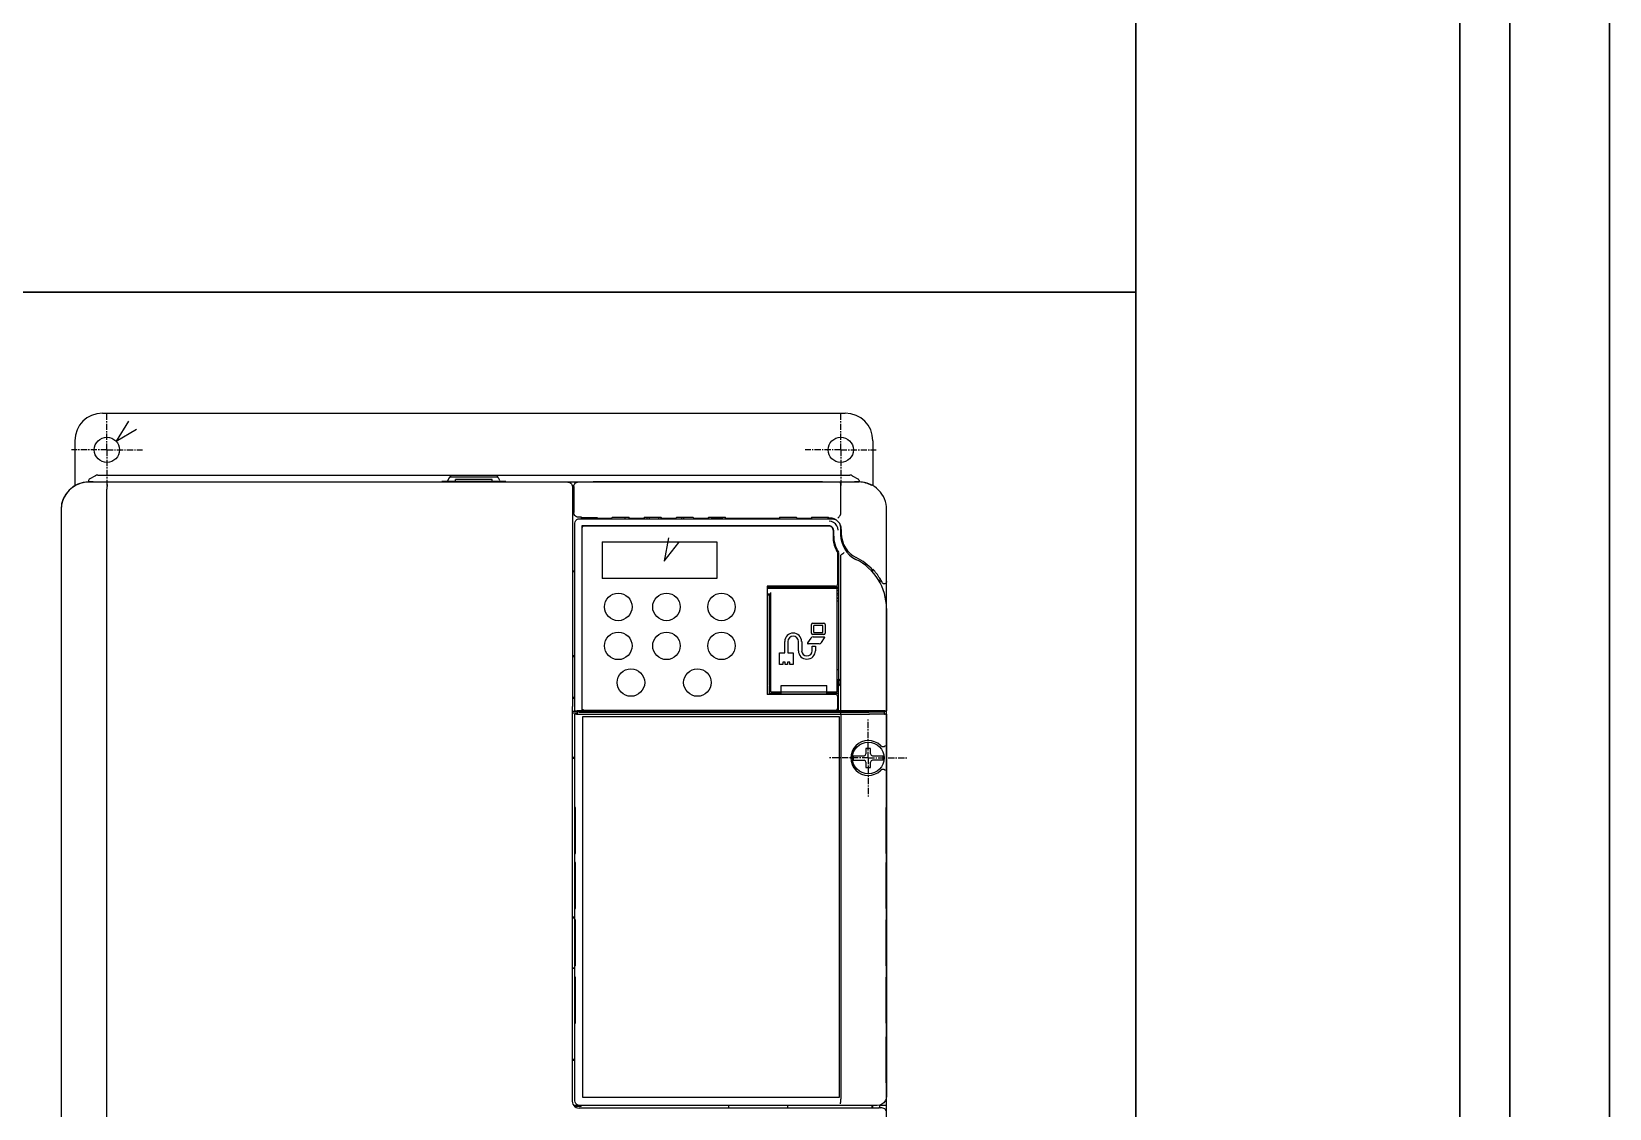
# Model space of a CAD drawing. Header units: inches. Extents: x 187 to 137830, y 99 to 66837.
# Drawn here: x 3082.1 to 3398.7, y 27261.2 to 27477.2 of the extents above; entities that cross this region are included whole.
import ezdxf

# ---------------------------------------------------------------- set-up
doc = ezdxf.new("R2010")
doc.units = ezdxf.units.IN
doc.header["$MEASUREMENT"] = 0
doc.linetypes.add('CENTER', pattern=[2, 1.25, -0.25, 0.25, -0.25])
doc.layers.add('ALL_NOTE', color=7, linetype='Continuous')
doc.layers.add('DEFAULT_1', color=7, linetype='CENTER')
doc.layers.add('NETCHINH', color=7, linetype='Continuous', lineweight=30)

msp = doc.modelspace()

# ---------------------------------------------------------------- linework, layer by layer
at = {"color": 7, "linetype": 'Continuous'}
for p, q in [((3096.34, 27400.65), (3245.38, 27400.65)), ((3090.82, 27395.13), (3090.82, 27386.09)), ((3250.9, 27395.13), (3250.9, 27386.09)), ((3093.58, 27387.15), (3093.58, 27386.85)), ((3094.5, 27386.89), (3093.58, 27386.89)), ((3093.58, 27386.85), (3248.14, 27386.85)), ((3189.72, 27386.83), (3093.6, 27386.83)), ((3094.96, 27388.11), (3093.72, 27387.39)), ((3094.5, 27386.89), (3094.5, 27386.85)), ((3095.42, 27388.23), (3166.53, 27388.23)), ((3164.42, 27386.92), (3164.42, 27386.85)), ((3167.16, 27386.92), (3164.42, 27386.92)), ((3165.64, 27387.15), (3166, 27387.77)), ((3166.27, 27388.11), (3166.28, 27388.12)), ((3175.43, 27387.8), (3166.29, 27387.8)), ((3166.53, 27388.23), (3175.2, 27388.23)), ((3166.53, 27386.88), (3166.79, 27386.85)), ((3166.53, 27386.88), (3169.24, 27386.88)), ((3167.16, 27386.92), (3167.16, 27387.34)), ((3167.16, 27387.34), (3167.18, 27387.31)), ((3174.57, 27387.34), (3167.16, 27387.34)), ((3167.16, 27386.92), (3167.18, 27386.91)), ((3167.18, 27386.91), (3167.18, 27387.31)), ((3167.18, 27387.31), (3174.54, 27387.31)), ((3167.18, 27386.91), (3174.54, 27386.91)), ((3169.24, 27386.85), (3169.24, 27386.88)), ((3169.3, 27386.85), (3169.24, 27386.88)), ((3172.43, 27386.85), (3172.48, 27386.88)), ((3172.48, 27386.85), (3172.48, 27386.88)), ((3172.48, 27386.88), (3175.2, 27386.88)), ((3174.54, 27387.31), (3174.57, 27387.34)), ((3174.54, 27386.91), (3174.54, 27387.31)), ((3174.57, 27386.92), (3174.54, 27386.91)), ((3174.57, 27386.92), (3174.57, 27387.34)), ((3177.3, 27386.92), (3174.57, 27386.92)), ((3174.94, 27386.85), (3175.2, 27386.88)), ((3175.2, 27388.23), (3246.3, 27388.23)), ((3175.44, 27388.12), (3175.46, 27388.11)), ((3176.09, 27387.15), (3175.85, 27387.56)), ((3177.3, 27386.92), (3177.3, 27386.85)), ((3194.78, 27386.94), (3194.78, 27386.85)), ((3194.78, 27386.94), (3240.78, 27386.94)), ((3240.78, 27386.94), (3240.78, 27386.85)), ((3246.76, 27388.11), (3248, 27387.39)), ((3247.22, 27386.89), (3247.22, 27386.85)), ((3248.14, 27386.89), (3247.22, 27386.89)), ((3248.14, 27387.15), (3248.14, 27386.85)), ((3097.26, 27175.25), (3097.26, 27385.42)), ((3190.63, 27385.91), (3190.63, 27382.25)), ((3190.92, 27385.93), (3190.92, 27380.7)), ((3244.46, 27380.38), (3244.46, 27385.93)), ((3088.06, 27381.33), (3088.06, 27143.97)), ((3088.09, 27381.31), (3088.09, 27143.99)), ((3190.63, 27382.25), (3190.64, 27382.25)), ((3190.64, 27382.25), (3190.64, 27341.77)), ((3192.43, 27379.78), (3191.84, 27379.78)), ((3192.43, 27379.47), (3192.43, 27379.78)), ((3192.48, 27379.72), (3192.43, 27379.78)), ((3192.48, 27379.47), (3192.48, 27379.72)), ((3192.48, 27379.72), (3193.25, 27379.72)), ((3193.25, 27379.72), (3193.4, 27379.67)), ((3198.67, 27379.78), (3198.5, 27379.61)), ((3198.67, 27379.78), (3201.94, 27379.78)), ((3201.22, 27379.47), (3201.22, 27379.78)), ((3202.11, 27379.61), (3201.94, 27379.78)), ((3205.11, 27379.78), (3204.94, 27379.61)), ((3205.11, 27379.78), (3208.38, 27379.78)), ((3205.59, 27379.78), (3205.59, 27379.47)), ((3206.05, 27379.78), (3206.05, 27379.47)), ((3207.89, 27379.78), (3207.89, 27379.47)), ((3208.35, 27379.78), (3208.35, 27379.47)), ((3208.55, 27379.61), (3208.38, 27379.78)), ((3211.55, 27379.78), (3211.38, 27379.61)), ((3211.55, 27379.78), (3214.82, 27379.78)), ((3212.49, 27379.78), (3212.49, 27379.47)), ((3212.95, 27379.78), (3212.95, 27379.47)), ((3214.99, 27379.61), (3214.82, 27379.78)), ((3217.99, 27379.78), (3217.82, 27379.61)), ((3217.97, 27379.49), (3217.97, 27379.76)), ((3217.99, 27379.78), (3221.26, 27379.78)), ((3218.52, 27379.78), (3218.52, 27379.49)), ((3220.73, 27379.49), (3220.73, 27379.78)), ((3221.43, 27379.61), (3221.26, 27379.78)), ((3232.25, 27379.78), (3232.08, 27379.61)), ((3232.25, 27379.78), (3235.52, 27379.78)), ((3235.69, 27379.61), (3235.52, 27379.78)), ((3238.69, 27379.78), (3238.52, 27379.61)), ((3238.69, 27379.78), (3241.96, 27379.78)), ((3242.13, 27379.61), (3241.96, 27379.78)), ((3253.66, 27143.97), (3253.66, 27381.33)), ((3191.13, 27340.86), (3191.13, 27378.55)), ((3192.05, 27379.47), (3242.6, 27379.47)), ((3192.53, 27378.06), (3192.53, 27340.94)), ((3242.12, 27378.06), (3192.53, 27378.06)), ((3192.55, 27377.73), (3192.55, 27341.41)), ((3192.86, 27378.05), (3242.21, 27378.05)), ((3193.4, 27379.67), (3193.4, 27379.47)), ((3195.64, 27379.67), (3193.4, 27379.67)), ((3195.64, 27379.47), (3195.64, 27379.67)), ((3195.64, 27379.67), (3195.7, 27379.61)), ((3195.7, 27379.61), (3195.7, 27379.47)), ((3195.7, 27379.61), (3198.5, 27379.61)), ((3198.5, 27379.47), (3198.5, 27379.61)), ((3202.11, 27379.61), (3202.11, 27379.47)), ((3202.11, 27379.61), (3204.94, 27379.61)), ((3204.94, 27379.47), (3204.94, 27379.61)), ((3208.55, 27379.61), (3208.55, 27379.47)), ((3208.55, 27379.61), (3211.38, 27379.61)), ((3211.38, 27379.47), (3211.38, 27379.61)), ((3214.99, 27379.61), (3214.99, 27379.47)), ((3214.99, 27379.61), (3217.82, 27379.61)), ((3217.82, 27379.47), (3217.82, 27379.61)), ((3217.82, 27379.49), (3217.97, 27379.49)), ((3218.52, 27379.49), (3220.73, 27379.49)), ((3221.43, 27379.61), (3221.43, 27379.47)), ((3221.43, 27379.61), (3232.08, 27379.61)), ((3232.08, 27379.47), (3232.08, 27379.61)), ((3235.69, 27379.61), (3235.69, 27379.47)), ((3235.69, 27379.61), (3238.52, 27379.61)), ((3238.52, 27379.47), (3238.52, 27379.61)), ((3242.13, 27379.61), (3242.13, 27379.47)), ((3242.13, 27379.61), (3242.28, 27379.61)), ((3242.73, 27379.56), (3242.28, 27379.61)), ((3242.94, 27377.15), (3242.94, 27375.13)), ((3243.04, 27377.15), (3243.04, 27376.25)), ((3244.44, 27377.63), (3244.44, 27376.27)), ((3244.58, 27377.31), (3244.53, 27377.76)), ((3244.58, 27377.31), (3244.58, 27376.5)), ((3191.1, 27368.97), (3191.1, 27375.35)), ((3191.1, 27375.35), (3191.13, 27375.35)), ((3196.62, 27374.85), (3196.62, 27367.49)), ((3196.62, 27374.85), (3219.62, 27374.85)), ((3219.62, 27374.85), (3219.62, 27367.49)), ((3243.86, 27366.38), (3243.86, 27372.61)), ((3244, 27372.73), (3244, 27347.34)), ((3244.46, 27340.94), (3244.46, 27372.05)), ((3191.1, 27368.97), (3190.64, 27368.97)), ((3191.13, 27368.8), (3190.64, 27368.8)), ((3191.13, 27368.97), (3191.1, 27368.97)), ((3219.62, 27367.49), (3196.62, 27367.49)), ((3250.9, 27368.65), (3250.9, 27369.36)), ((3252.31, 27367.54), (3252.28, 27367.53)), ((3252.28, 27367.53), (3252.28, 27366.7)), ((3252.31, 27367.54), (3252.31, 27366.66)), ((3229.7, 27365.92), (3229.7, 27344.21)), ((3243.4, 27365.92), (3229.7, 27365.92)), ((3229.7, 27365.78), (3244, 27365.78)), ((3229.7, 27365.55), (3233.93, 27365.55)), ((3230.43, 27364.31), (3229.7, 27364.31)), ((3230.33, 27364.13), (3229.7, 27364.13)), ((3230.2, 27346.08), (3230.2, 27364.13)), ((3230.43, 27344.72), (3230.43, 27364.67)), ((3233.93, 27365.53), (3233.93, 27365.55)), ((3233.93, 27365.53), (3241.93, 27365.53)), ((3237.56, 27365.53), (3237.56, 27365.78)), ((3237.56, 27365.7), (3238.85, 27365.7)), ((3238.85, 27365.78), (3238.85, 27365.53)), ((3239.95, 27365.53), (3239.95, 27365.78)), ((3240.14, 27365.53), (3240.14, 27365.69)), ((3240.14, 27365.69), (3241.24, 27365.69)), ((3241.24, 27365.78), (3241.24, 27365.53)), ((3241.93, 27365.55), (3241.93, 27365.53)), ((3241.93, 27365.55), (3244, 27365.55)), ((3242.16, 27365.55), (3242.16, 27365.78)), ((3242.16, 27365.69), (3242.35, 27365.69)), ((3242.35, 27365.69), (3242.35, 27365.55)), ((3242.62, 27365.78), (3242.62, 27365.55)), ((3243.54, 27365.55), (3243.54, 27365.78)), ((3243.77, 27344.72), (3243.77, 27365.55)), ((3230.2, 27363.01), (3230.43, 27363.01)), ((3243.77, 27363.01), (3244, 27363.01)), ((3253.64, 27361.44), (3253.64, 27341.78)), ((3238.6, 27356.49), (3238.6, 27358.24)), ((3238.88, 27358.52), (3241.09, 27358.52)), ((3239.06, 27356.68), (3239.06, 27358.06)), ((3240.9, 27358.06), (3239.06, 27358.06)), ((3240.9, 27356.68), (3240.9, 27358.06)), ((3241.36, 27358.24), (3241.36, 27356.49)), ((3233.22, 27352.54), (3233.22, 27354.84)), ((3233.87, 27354.84), (3233.87, 27352.54)), ((3235.98, 27353), (3235.98, 27354.84)), ((3236.63, 27354.84), (3236.63, 27353)), ((3238.44, 27355.51), (3237.82, 27354.58)), ((3240.15, 27354.38), (3237.92, 27354.38)), ((3241.09, 27356.22), (3238.88, 27356.22)), ((3238.9, 27355.76), (3241.12, 27355.76)), ((3239.06, 27356.68), (3240.9, 27356.68)), ((3240.61, 27354.62), (3241.23, 27355.56)), ((3253.66, 27355.76), (3253.64, 27355.76)), ((3253.66, 27354.84), (3253.64, 27354.84)), ((3190.64, 27352.01), (3191.13, 27352.01)), ((3190.64, 27351.84), (3191.1, 27351.84)), ((3191.1, 27345.4), (3191.1, 27351.84)), ((3191.13, 27351.84), (3191.1, 27351.84)), ((3232.16, 27350.24), (3232.16, 27352.54)), ((3232.16, 27352.54), (3233.22, 27352.54)), ((3233.87, 27352.54), (3234.92, 27352.54)), ((3234.92, 27352.54), (3234.92, 27350.24)), ((3238.74, 27353), (3238.74, 27353.92)), ((3238.74, 27353.92), (3239.39, 27353.92)), ((3239.39, 27353.92), (3239.39, 27353)), ((3230.43, 27349.13), (3230.2, 27349.13)), ((3230.43, 27348.25), (3230.2, 27348.25)), ((3232.85, 27350.24), (3232.16, 27350.24)), ((3232.85, 27350.7), (3232.85, 27350.24)), ((3233.31, 27350.7), (3232.85, 27350.7)), ((3233.31, 27350.24), (3233.31, 27350.7)), ((3233.77, 27350.24), (3233.31, 27350.24)), ((3233.77, 27350.7), (3233.77, 27350.24)), ((3234.23, 27350.7), (3233.77, 27350.7)), ((3234.23, 27350.24), (3234.23, 27350.7)), ((3234.92, 27350.24), (3234.23, 27350.24)), ((3244, 27349.13), (3243.77, 27349.13)), ((3191.13, 27345.4), (3191.1, 27345.4)), ((3191.13, 27345.4), (3191.1, 27345.4)), ((3230.2, 27344.44), (3230.2, 27345.93)), ((3230.43, 27345.91), (3230.2, 27345.91)), ((3232.5, 27344.26), (3232.5, 27346)), ((3232.5, 27346), (3241.7, 27346)), ((3241.7, 27344.26), (3241.7, 27346)), ((3244, 27345.91), (3243.77, 27345.91)), ((3244, 27347.41), (3244.2, 27347.25)), ((3244, 27345.98), (3244, 27347.31)), ((3244.2, 27346.05), (3244, 27345.89)), ((3244, 27340.94), (3244, 27345.95)), ((3244.04, 27346.03), (3244.04, 27346.03)), ((3190.64, 27343.67), (3191.13, 27343.67)), ((3190.64, 27343.5), (3191.13, 27343.5)), ((3243.4, 27344.21), (3229.7, 27344.21)), ((3232.5, 27344.44), (3230.2, 27344.44)), ((3230.43, 27344.72), (3243.77, 27344.72)), ((3241.7, 27344.26), (3232.5, 27344.26)), ((3244, 27344.44), (3241.7, 27344.44)), ((3243.86, 27341.54), (3243.86, 27343.75)), ((3253.66, 27344.72), (3253.64, 27344.72)), ((3253.66, 27343.8), (3253.64, 27343.8)), ((3253.64, 27341.78), (3253.64, 27341.5)), ((3190.59, 27340.85), (3190.59, 27300.51)), ((3190.59, 27340.85), (3190.63, 27340.85)), ((3194.32, 27340.78), (3190.59, 27340.78)), ((3190.59, 27340.55), (3191.56, 27340.55)), ((3191.61, 27340.94), (3191.13, 27340.86)), ((3191.13, 27340.86), (3191.56, 27340.86)), ((3191.13, 27262.67), (3191.13, 27340.27)), ((3191.55, 27340.27), (3191.13, 27340.27)), ((3191.44, 27340.22), (3191.13, 27340.27)), ((3191.56, 27340.27), (3191.55, 27340.27)), ((3191.56, 27340.85), (3191.56, 27340.85)), ((3191.56, 27340.85), (3198.65, 27340.85)), ((3191.56, 27340.73), (3191.56, 27340.27)), ((3192.67, 27340.73), (3191.56, 27340.73)), ((3191.9, 27340.68), (3191.56, 27340.73)), ((3191.9, 27340.22), (3191.56, 27340.27)), ((3192.27, 27340.21), (3192.11, 27340.21)), ((3192.19, 27340.67), (3244.43, 27340.67)), ((3244.43, 27340.21), (3192.27, 27340.21)), ((3244, 27340.94), (3192.53, 27340.94)), ((3192.67, 27340.73), (3192.67, 27340.74)), ((3192.67, 27340.74), (3193.38, 27340.74)), ((3192.67, 27339.75), (3192.67, 27263.39)), ((3244.19, 27339.75), (3192.67, 27339.75)), ((3192.99, 27341.08), (3243.4, 27341.08)), ((3193.4, 27340.73), (3193.38, 27340.74)), ((3196.14, 27340.73), (3193.4, 27340.73)), ((3194.32, 27340.78), (3194.32, 27340.85)), ((3194.37, 27340.73), (3194.32, 27340.78)), ((3194.39, 27340.73), (3194.39, 27340.85)), ((3195.64, 27340.73), (3195.64, 27340.85)), ((3195.7, 27340.85), (3195.7, 27340.73)), ((3197.06, 27340.72), (3197.08, 27340.71)), ((3197.08, 27340.71), (3207.2, 27340.71)), ((3198.92, 27340.85), (3198.92, 27340.9)), ((3198.92, 27340.85), (3200.3, 27340.85)), ((3200.3, 27340.9), (3200.3, 27340.85)), ((3200.58, 27340.85), (3202.89, 27340.85)), ((3203.06, 27340.85), (3203.06, 27340.9)), ((3204.44, 27340.9), (3204.44, 27340.85)), ((3207.2, 27340.71), (3207.23, 27340.72)), ((3208.12, 27340.86), (3208.12, 27340.87)), ((3208.12, 27340.87), (3221.65, 27340.87)), ((3253.2, 27340.73), (3208.15, 27340.73)), ((3209.96, 27340.87), (3209.96, 27340.73)), ((3223.3, 27340.9), (3223.3, 27340.88)), ((3223.58, 27340.88), (3225.89, 27340.88)), ((3227.44, 27340.9), (3227.44, 27340.88)), ((3227.72, 27340.87), (3243.08, 27340.87)), ((3241.24, 27340.73), (3241.24, 27340.87)), ((3241.92, 27340.87), (3241.92, 27340.73)), ((3243.08, 27340.87), (3243.08, 27340.86)), ((3244.46, 27340.94), (3244, 27340.94)), ((3244, 27340.85), (3250, 27340.85)), ((3244.19, 27263.39), (3244.19, 27339.75)), ((3244.43, 27340.67), (3244.43, 27340.21)), ((3244.46, 27340.21), (3244.46, 27262.99)), ((3245.24, 27340.73), (3245.24, 27340.85)), ((3249.11, 27340.85), (3249.11, 27340.73)), ((3249.52, 27340.85), (3249.52, 27340.73)), ((3250.17, 27340.85), (3250.17, 27340.88)), ((3250.17, 27340.88), (3252.47, 27340.88)), ((3250.35, 27340.88), (3250.35, 27340.73)), ((3250.9, 27340.73), (3250.9, 27340.88)), ((3251.36, 27340.73), (3251.36, 27340.88)), ((3251.41, 27340.88), (3251.41, 27340.73)), ((3252.23, 27340.73), (3252.23, 27340.88)), ((3252.47, 27340.88), (3252.47, 27340.86)), ((3252.47, 27340.86), (3253.2, 27340.86)), ((3253.2, 27340.73), (3253.01, 27340.7)), ((3253.2, 27340.27), (3253.01, 27340.24)), ((3253.2, 27340.86), (3253.59, 27340.86)), ((3253.2, 27340.73), (3253.2, 27340.27)), ((3253.2, 27340.27), (3253.21, 27340.27)), ((3253.64, 27340.27), (3253.21, 27340.27)), ((3253.59, 27340.86), (3253.29, 27340.91)), ((3253.47, 27340.24), (3253.64, 27340.27)), ((3253.59, 27340.86), (3253.59, 27340.86)), ((3253.64, 27340.27), (3253.64, 27263.59)), ((3249.52, 27333.35), (3249.52, 27332.3)), ((3250.44, 27333.35), (3249.52, 27333.35)), ((3250.44, 27332.3), (3250.44, 27333.35)), ((3252.44, 27333.97), (3252.43, 27333.99)), ((3190.59, 27331.65), (3191.13, 27331.65)), ((3190.59, 27331.42), (3191.13, 27331.42)), ((3247, 27331.93), (3249.15, 27331.93)), ((3247, 27331.01), (3249.15, 27331.01)), ((3249.52, 27330.64), (3249.52, 27329.58)), ((3249.52, 27329.58), (3250.44, 27329.58)), ((3250.44, 27329.58), (3250.44, 27330.64)), ((3250.81, 27331.93), (3252.96, 27331.93)), ((3252.96, 27331.01), (3250.81, 27331.01)), ((3252.43, 27328.95), (3252.44, 27328.96)), ((3191.18, 27321.53), (3191.18, 27312.33)), ((3191.27, 27321.53), (3191.18, 27321.53)), ((3191.27, 27312.33), (3191.27, 27321.53)), ((3253.59, 27321.53), (3253.49, 27321.53)), ((3253.49, 27321.53), (3253.49, 27312.33)), ((3253.59, 27312.33), (3253.59, 27321.53)), ((3191.18, 27312.33), (3191.27, 27312.33)), ((3191.18, 27310.49), (3191.18, 27301.29)), ((3191.27, 27310.49), (3191.18, 27310.49)), ((3191.27, 27301.29), (3191.27, 27310.49)), ((3253.49, 27312.33), (3253.59, 27312.33)), ((3253.59, 27310.49), (3253.49, 27310.49)), ((3253.49, 27310.49), (3253.49, 27301.29)), ((3253.59, 27301.29), (3253.59, 27310.49)), ((3191.18, 27301.29), (3191.27, 27301.29)), ((3253.49, 27301.29), (3253.59, 27301.29)), ((3190.59, 27300.51), (3190.59, 27300.04)), ((3190.59, 27300.04), (3190.6, 27299.2)), ((3190.59, 27299.57), (3191.13, 27299.57)), ((3190.6, 27299.38), (3191.13, 27299.38)), ((3190.6, 27299.2), (3190.6, 27298.48)), ((3190.6, 27298.48), (3190.6, 27297.86)), ((3190.6, 27297.86), (3190.61, 27297.09)), ((3191.2, 27298.53), (3191.2, 27290.25)), ((3191.25, 27290.25), (3191.25, 27298.53)), ((3253.52, 27298.53), (3253.52, 27290.25)), ((3253.57, 27290.25), (3253.57, 27298.53)), ((3190.61, 27297.09), (3190.61, 27296.48)), ((3190.61, 27296.48), (3190.61, 27295.74)), ((3190.61, 27295.74), (3190.61, 27295.41)), ((3190.61, 27295.41), (3190.61, 27295.15)), ((3190.61, 27295.15), (3190.61, 27295.01)), ((3190.61, 27294.39), (3190.61, 27294.37)), ((3190.61, 27291.92), (3190.6, 27291.2)), ((3190.6, 27291.2), (3190.6, 27290.63)), ((3190.61, 27293.95), (3190.61, 27293.84)), ((3190.61, 27293.84), (3190.61, 27293.71)), ((3190.61, 27293.71), (3190.61, 27293.55)), ((3190.61, 27293.55), (3190.61, 27293.16)), ((3190.61, 27293.16), (3190.61, 27292.48)), ((3190.61, 27292.48), (3190.61, 27291.92)), ((3191.13, 27289.22), (3190.59, 27289.22)), ((3190.59, 27288.27), (3190.59, 27262.59)), ((3190.6, 27290.63), (3190.6, 27289.96)), ((3190.6, 27289.4), (3191.13, 27289.4)), ((3191.18, 27287.49), (3191.18, 27278.29)), ((3191.27, 27287.49), (3191.18, 27287.49)), ((3191.27, 27278.29), (3191.27, 27287.49)), ((3253.59, 27287.49), (3253.49, 27287.49)), ((3253.49, 27287.49), (3253.49, 27278.29)), ((3253.59, 27278.29), (3253.59, 27287.49)), ((3191.18, 27278.29), (3191.27, 27278.29)), ((3253.49, 27278.29), (3253.59, 27278.29)), ((3253.59, 27275.53), (3253.49, 27275.53)), ((3253.49, 27275.53), (3253.49, 27266.33)), ((3253.59, 27266.33), (3253.59, 27275.53)), ((3190.59, 27271.05), (3191.13, 27271.05)), ((3190.59, 27270.82), (3191.13, 27270.82)), ((3253.49, 27266.33), (3253.59, 27266.33)), ((3192.67, 27263.39), (3244.19, 27263.39)), ((3190.82, 27261.84), (3191.68, 27261.84)), ((3191.01, 27261.62), (3192.32, 27261.62)), ((3250.83, 27261.22), (3191.97, 27261.22)), ((3251.8, 27261.76), (3192.05, 27261.76)), ((3221.92, 27261.76), (3221.92, 27261.22)), ((3233.88, 27261.22), (3233.88, 27261.76)), ((3250.78, 27261.22), (3250.78, 27261.76)), ((3250.83, 27261.22), (3250.9, 27261.29)), ((3250.89, 27261.28), (3250.89, 27261.76)), ((3250.9, 27261.29), (3252.1, 27261.29)), ((3252.1, 27261.27), (3252.1, 27261.29)), ((3252.28, 27261.27), (3252.1, 27261.27)), ((3252.28, 27261.27), (3252.28, 27261.82)), ((3252.28, 27261.27), (3252.35, 27261.26)), ((3252.72, 27261.26), (3252.28, 27261.26)), ((3252.31, 27261.73), (3252.36, 27261.78)), ((3253.66, 27261.73), (3252.31, 27261.73)), ((3252.31, 27261.27), (3252.31, 27261.73))]:
    msp.add_line(p, q, dxfattribs=at)
at = {"color": 2, "linetype": 'Continuous'}
msp.add_lwpolyline([(3101.57, 27399.06), (3099.13, 27395), (3103.2, 27397.44)], dxfattribs=at)
at = {"color": 7, "linetype": 'Continuous'}
for points in [[(3093.6, 27386.83), (3092.74, 27386.76), (3091.89, 27386.56), (3091.09, 27386.23), (3090.36, 27385.77), (3089.7, 27385.21), (3089.14, 27384.56), (3088.69, 27383.82), (3088.36, 27383.02), (3088.15, 27382.18), (3088.09, 27381.31)], [(3097.34, 27386.34), (3097.32, 27386.31), (3097.31, 27386.24), (3097.29, 27386.13), (3097.28, 27385.98), (3097.27, 27385.81), (3097.27, 27385.62), (3097.26, 27385.42)], [(3166.29, 27387.8), (3166.17, 27387.79), (3166.05, 27387.74), (3165.95, 27387.66), (3165.87, 27387.56)], [(3166, 27387.77), (3166.04, 27387.84), (3166.08, 27387.91), (3166.13, 27387.96), (3166.17, 27388.02), (3166.22, 27388.07), (3166.27, 27388.11)], [(3166.28, 27388.12), (3166.41, 27388.2), (3166.53, 27388.23)], [(3175.2, 27388.23), (3175.32, 27388.2), (3175.44, 27388.12)], [(3175.85, 27387.56), (3175.77, 27387.66), (3175.67, 27387.74), (3175.56, 27387.79), (3175.43, 27387.8)], [(3175.46, 27388.11), (3175.51, 27388.07), (3175.55, 27388.02), (3175.6, 27387.96), (3175.64, 27387.91), (3175.69, 27387.84), (3175.73, 27387.77)], [(3189.72, 27386.83), (3189.92, 27386.8), (3190.11, 27386.74), (3190.29, 27386.63), (3190.43, 27386.48), (3190.54, 27386.31), (3190.61, 27386.11), (3190.63, 27385.91)], [(3190.92, 27385.93), (3190.94, 27386.14), (3191.01, 27386.33), (3191.12, 27386.5), (3191.26, 27386.65), (3191.44, 27386.76), (3191.63, 27386.83), (3191.84, 27386.85)], [(3244.46, 27385.93), (3244.46, 27386.11), (3244.46, 27386.28), (3244.45, 27386.44), (3244.44, 27386.58), (3244.43, 27386.7), (3244.42, 27386.78), (3244.4, 27386.83), (3244.39, 27386.85)], [(3191.84, 27379.78), (3191.63, 27379.8), (3191.44, 27379.87), (3191.26, 27379.98), (3191.12, 27380.12), (3191.01, 27380.3), (3190.94, 27380.49), (3190.92, 27380.7)], [(3243.88, 27379.57), (3243.91, 27379.58), (3243.96, 27379.63), (3244.03, 27379.72), (3244.12, 27379.84), (3244.22, 27379.98), (3244.33, 27380.13), (3244.44, 27380.3)], [(3244.44, 27380.3), (3244.45, 27380.32), (3244.46, 27380.35), (3244.46, 27380.38)], [(3191.13, 27378.55), (3191.17, 27378.83), (3191.3, 27379.09), (3191.51, 27379.29), (3191.76, 27379.42), (3192.05, 27379.47)], [(3243.42, 27378.44), (3243.03, 27378.74), (3242.59, 27378.92), (3242.12, 27378.98)], [(3242.6, 27379.47), (3243.08, 27379.4), (3243.52, 27379.22), (3243.9, 27378.93), (3244.19, 27378.55), (3244.38, 27378.11), (3244.44, 27377.63)], [(3244.53, 27377.76), (3244.4, 27378.19), (3244.19, 27378.59), (3243.91, 27378.93), (3243.56, 27379.22), (3243.16, 27379.43), (3242.73, 27379.56)], [(3243.95, 27377.15), (3243.89, 27377.62), (3243.71, 27378.06), (3243.42, 27378.44)], [(3244.46, 27372.05), (3244.46, 27372.09), (3244.47, 27372.12), (3244.48, 27372.15), (3244.49, 27372.17), (3244.51, 27372.19)], [(3244.51, 27372.19), (3244.71, 27372.34), (3244.88, 27372.47), (3245.01, 27372.58), (3245.1, 27372.66), (3245.13, 27372.7)], [(3230.43, 27364.11), (3230.4, 27364.11), (3230.36, 27364.12), (3230.33, 27364.13)], [(3243.77, 27364.51), (3243.86, 27364.51), (3243.94, 27364.49), (3243.99, 27364.46), (3244, 27364.4)], [(3244, 27364.22), (3243.99, 27364.16), (3243.94, 27364.13), (3243.86, 27364.11), (3243.77, 27364.11)], [(3253.66, 27366.86), (3253.65, 27366.74), (3253.6, 27366.62), (3253.52, 27366.53), (3253.42, 27366.46), (3253.31, 27366.41), (3253.19, 27366.4), (3253.07, 27366.42), (3252.95, 27366.47), (3252.86, 27366.56), (3252.79, 27366.66)], [(3230.2, 27347.36), (3230.2, 27347.32), (3230.18, 27347.28), (3230.16, 27347.23)], [(3230.16, 27346.06), (3230.18, 27346.02), (3230.2, 27345.98), (3230.2, 27345.93)], [(3244.04, 27347.26), (3244.04, 27347.27), (3244.04, 27347.27), (3244.04, 27347.27)], [(3244.04, 27346.02), (3244.04, 27346.02), (3244.04, 27346.03)], [(3244.2, 27347.25), (3244.35, 27347.02), (3244.42, 27346.77), (3244.42, 27346.52), (3244.35, 27346.27), (3244.2, 27346.05)], [(3190.63, 27340.85), (3190.63, 27340.87), (3190.63, 27340.94), (3190.64, 27341.05), (3190.64, 27341.2), (3190.64, 27341.37), (3190.64, 27341.57), (3190.64, 27341.77)], [(3244.46, 27340.21), (3192.19, 27340.21), (3192.02, 27340.21), (3191.87, 27340.21), (3191.73, 27340.21), (3191.61, 27340.21), (3191.53, 27340.21), (3191.47, 27340.21), (3191.44, 27340.22)], [(3192.53, 27340.94), (3192.26, 27340.94), (3192.01, 27340.94), (3191.8, 27340.94), (3191.67, 27340.94), (3191.61, 27340.94)], [(3191.9, 27340.68), (3191.92, 27340.67), (3191.94, 27340.67), (3191.99, 27340.67), (3192.05, 27340.67), (3192.19, 27340.67)], [(3192.11, 27340.21), (3191.99, 27340.21), (3191.94, 27340.21), (3191.92, 27340.21), (3191.9, 27340.22)], [(3197.06, 27340.72), (3197.01, 27340.73), (3196.88, 27340.73), (3196.67, 27340.73), (3196.42, 27340.73), (3196.14, 27340.73)], [(3198.65, 27340.85), (3198.75, 27340.85), (3198.84, 27340.85), (3198.9, 27340.85), (3198.92, 27340.85)], [(3198.92, 27340.9), (3198.96, 27340.9), (3199.05, 27340.91), (3199.21, 27340.91), (3199.4, 27340.91), (3199.61, 27340.91), (3199.82, 27340.91), (3200.02, 27340.91), (3200.17, 27340.91), (3200.27, 27340.9), (3200.3, 27340.9)], [(3200.3, 27340.85), (3200.32, 27340.85), (3200.38, 27340.85)], [(3200.38, 27340.85), (3200.47, 27340.85), (3200.58, 27340.85)], [(3202.89, 27340.85), (3202.98, 27340.85), (3203.04, 27340.85), (3203.06, 27340.85)], [(3203.06, 27340.9), (3203.1, 27340.9), (3203.19, 27340.91), (3203.35, 27340.91), (3203.54, 27340.91), (3203.75, 27340.91), (3203.96, 27340.91), (3204.16, 27340.91), (3204.31, 27340.91), (3204.41, 27340.9), (3204.44, 27340.9)], [(3204.44, 27340.85), (3204.46, 27340.85), (3204.52, 27340.85)], [(3204.52, 27340.85), (3204.61, 27340.85), (3207.2, 27340.85)], [(3207.2, 27340.85), (3207.49, 27340.85), (3207.74, 27340.85), (3207.95, 27340.85), (3208.08, 27340.86), (3208.12, 27340.86)], [(3208.15, 27340.73), (3207.87, 27340.73), (3207.61, 27340.73), (3207.41, 27340.73), (3207.28, 27340.73), (3207.23, 27340.72)], [(3221.65, 27340.88), (3221.75, 27340.88), (3221.84, 27340.88), (3221.9, 27340.88), (3221.92, 27340.88)], [(3221.92, 27340.9), (3221.96, 27340.9), (3222.05, 27340.91), (3222.21, 27340.91), (3222.4, 27340.91), (3222.61, 27340.91), (3222.82, 27340.91), (3223.02, 27340.91), (3223.17, 27340.91), (3223.27, 27340.9), (3223.3, 27340.9)], [(3223.3, 27340.88), (3223.32, 27340.88), (3223.38, 27340.88)], [(3223.38, 27340.88), (3223.47, 27340.88), (3223.58, 27340.88)], [(3225.89, 27340.88), (3225.98, 27340.88), (3226.04, 27340.88), (3226.06, 27340.88)], [(3227.44, 27340.9), (3227.41, 27340.9), (3227.31, 27340.91), (3227.16, 27340.91), (3226.97, 27340.91), (3226.76, 27340.91), (3226.54, 27340.91), (3226.35, 27340.91), (3226.2, 27340.91), (3226.1, 27340.9), (3226.06, 27340.9)], [(3227.44, 27340.88), (3227.46, 27340.88), (3227.52, 27340.88)], [(3227.52, 27340.88), (3227.61, 27340.88), (3227.72, 27340.88)], [(3243.08, 27340.86), (3243.13, 27340.86), (3243.26, 27340.85), (3243.46, 27340.85), (3243.72, 27340.85), (3244, 27340.85)], [(3244.43, 27340.67), (3247.3, 27340.68), (3250.09, 27340.69), (3252.76, 27340.7)], [(3252.76, 27340.24), (3250.09, 27340.23), (3247.3, 27340.22), (3244.43, 27340.21)], [(3252.8, 27340.92), (3250.12, 27340.93), (3247.33, 27340.94), (3244.46, 27340.94)], [(3252.98, 27340.23), (3250.25, 27340.22), (3247.4, 27340.21), (3244.46, 27340.21)], [(3250, 27340.85), (3250.09, 27340.85), (3250.15, 27340.85), (3250.17, 27340.85)], [(3252.27, 27340.73), (3252.27, 27340.75), (3252.28, 27340.86), (3252.28, 27340.88)], [(3252.76, 27340.7), (3252.89, 27340.7), (3252.97, 27340.7), (3253.01, 27340.7)], [(3253.01, 27340.24), (3252.97, 27340.24), (3252.89, 27340.24), (3252.76, 27340.24)], [(3253.29, 27340.91), (3253.25, 27340.92), (3253.15, 27340.92), (3252.99, 27340.92), (3252.8, 27340.92)], [(3253.47, 27340.24), (3253.42, 27340.24), (3253.32, 27340.24), (3253.17, 27340.23), (3252.98, 27340.23)], [(3253.64, 27341.5), (3253.63, 27341.24), (3253.62, 27341.04), (3253.61, 27340.91), (3253.59, 27340.86)], [(3253.17, 27333.74), (3253.04, 27333.69), (3252.9, 27333.69), (3252.75, 27333.74), (3252.59, 27333.84), (3252.44, 27333.97)], [(3253.17, 27333.74), (3253.28, 27333.82), (3253.38, 27333.92), (3253.44, 27334.03)], [(3252.44, 27328.96), (3252.54, 27329.06), (3252.66, 27329.15), (3252.78, 27329.21), (3252.92, 27329.25), (3253.05, 27329.24), (3253.17, 27329.19)], [(3253.44, 27328.9), (3253.38, 27329.01), (3253.28, 27329.11), (3253.17, 27329.19)], [(3191.22, 27299.01), (3191.21, 27298.97), (3191.21, 27298.87), (3191.2, 27298.71), (3191.2, 27298.53)], [(3191.25, 27298.53), (3191.25, 27298.71), (3191.24, 27298.87), (3191.23, 27298.97), (3191.22, 27299.01)], [(3253.54, 27299.01), (3253.53, 27298.97), (3253.52, 27298.87), (3253.52, 27298.71), (3253.52, 27298.53)], [(3253.57, 27298.53), (3253.57, 27298.71), (3253.56, 27298.87), (3253.55, 27298.97), (3253.54, 27299.01)], [(3190.61, 27295.01), (3190.61, 27294.88), (3190.61, 27294.83)], [(3190.61, 27294.83), (3190.61, 27294.73), (3190.61, 27294.69)], [(3190.61, 27294.69), (3190.61, 27294.61), (3190.61, 27294.57), (3190.61, 27294.54), (3190.61, 27294.51)], [(3190.61, 27294.51), (3190.61, 27294.46), (3190.61, 27294.43), (3190.61, 27294.41), (3190.61, 27294.39)], [(3190.61, 27294.37), (3190.61, 27294.33), (3190.61, 27294.3), (3190.61, 27294.27), (3190.61, 27294.24)], [(3190.61, 27294.24), (3190.61, 27294.17), (3190.61, 27294.14), (3190.61, 27294.1)], [(3190.61, 27294.1), (3190.61, 27294.01), (3190.61, 27293.95)], [(3190.6, 27289.96), (3190.59, 27289.18), (3190.59, 27288.74), (3190.59, 27288.27)], [(3191.2, 27290.25), (3191.2, 27290.07), (3191.21, 27289.92), (3191.21, 27289.81), (3191.22, 27289.78)], [(3191.22, 27289.78), (3191.23, 27289.81), (3191.24, 27289.92), (3191.25, 27290.07), (3191.25, 27290.25)], [(3253.52, 27290.25), (3253.52, 27290.07), (3253.52, 27289.92), (3253.53, 27289.81), (3253.54, 27289.78)], [(3253.54, 27289.78), (3253.55, 27289.81), (3253.56, 27289.92), (3253.57, 27290.07), (3253.57, 27290.25)], [(3190.59, 27262.59), (3190.62, 27262.29), (3190.72, 27262), (3190.89, 27261.73), (3191.11, 27261.52), (3191.37, 27261.35), (3191.66, 27261.25), (3191.97, 27261.22)], [(3192.05, 27261.76), (3191.76, 27261.8), (3191.51, 27261.93), (3191.3, 27262.13), (3191.17, 27262.39), (3191.13, 27262.67)], [(3244.39, 27262.07), (3244.41, 27262.13), (3244.43, 27262.26), (3244.45, 27262.46), (3244.46, 27262.71), (3244.46, 27262.99)], [(3253.64, 27263.59), (3253.58, 27263.12), (3253.39, 27262.67), (3253.1, 27262.29), (3252.72, 27262), (3252.28, 27261.82), (3251.8, 27261.76)], [(3192.56, 27261.76), (3192.54, 27261.73), (3192.48, 27261.67), (3192.41, 27261.63), (3192.32, 27261.62)], [(3252.36, 27261.78), (3252.36, 27261.8), (3252.36, 27261.84), (3252.36, 27261.85)], [(3253.64, 27260.34), (3253.62, 27260.55), (3253.55, 27260.74), (3253.44, 27260.92), (3253.29, 27261.06), (3253.12, 27261.17), (3252.92, 27261.24), (3252.72, 27261.26)]]:
    msp.add_lwpolyline(points, dxfattribs=at)
for centre, radius in [((3097.26, 27393.29), 2.53), ((3244.46, 27393.29), 2.53), ((3199.84, 27361.78), 2.76), ((3209.5, 27361.78), 2.76), ((3220.54, 27361.78), 2.76), ((3199.84, 27353.96), 2.76), ((3209.5, 27353.96), 2.76), ((3220.54, 27353.96), 2.76), ((3202.37, 27346.6), 2.76), ((3215.71, 27346.6), 2.76), ((3249.98, 27331.47), 3.18)]:
    msp.add_circle(centre, radius, dxfattribs=at)
for centre, radius, start, end in [((3096.34, 27395.13), 5.52, 90, 180), ((3245.38, 27395.13), 5.52, 0, 90), ((3093.58, 27381.33), 5.52, 90, 180), ((3093.86, 27387.15), 0.276, 119.9996, 180), ((3095.42, 27387.31), 0.92, 90.0003, 120.0003), ((3246.3, 27387.31), 0.92, 59.9997, 89.9997), ((3247.87, 27387.15), 0.276, 0, 60.0003), ((3247.96, 27381.33), 5.52, 60.0109, 88.0836), ((3248.14, 27381.33), 5.52, 359.9978, 90.0013), ((3192.99, 27377.61), 0.46, 106.2602, 163.7398), ((3243.08, 27377.65), 2.21, 115.9787, 124.5649), ((3242.12, 27377.15), 0.918, 359.963, 90.0142), ((3242.02, 27377.15), 0.92, 0, 78.5217), ((3249.98, 27376.27), 7.13, 189.2141, 210.9), ((3249.98, 27376.27), 6.95, 180.1881, 210.6009), ((3249.98, 27376.27), 5.54, 180, 243.6122), ((3249.98, 27376.5), 5.4, 180, 243.6122), ((3242.62, 27361.44), 11.02, 359.9998, 63.6122), ((3242.62, 27361.67), 11.16, 42.0806, 63.6122), ((3242.62, 27361.67), 11.3, 31.2726, 42.8947), ((3242.62, 27361.67), 11.33, 26.1472, 31.2385), ((3243.4, 27366.38), 0.46, 270, 0), ((3243.77, 27365.23), 0.23, 274.5024, 359.8386), ((3230.43, 27363.39), 0.23, 90, 180), ((3243.77, 27363.39), 0.23, 0.0183, 90), ((3238.88, 27358.24), 0.276, 90, 180), ((3241.09, 27358.24), 0.276, 0, 90), ((3234.92, 27354.84), 1.7, 0, 180), ((3234.92, 27354.84), 1.06, 0, 180), ((3237.92, 27354.5), 0.129, 146.3099, 270), ((3238.9, 27355.2), 0.552, 90, 146.3099), ((3238.88, 27356.49), 0.276, 180, 270), ((3240.15, 27354.93), 0.552, 270, 326.3099), ((3241.09, 27356.49), 0.276, 270, 0), ((3241.12, 27355.63), 0.129, 326.3099, 90), ((3237.68, 27353), 1.7, 180, 0), ((3237.68, 27353), 1.06, 180, 0), ((3230.62, 27346.65), 0.46, 113.5782, 155.4362), ((3230.62, 27346.65), 0.46, 204.5638, 246.4218), ((3243.59, 27346.65), 0.46, 24.5638, 66.4218), ((3243.59, 27346.65), 0.46, 293.5782, 335.4362), ((3244.09, 27347.34), 0.092, 180, 231.6034), ((3244.09, 27345.95), 0.092, 128.3966, 180), ((3243.54, 27346.65), 0.797, 308.3966, 51.6034), ((3243.4, 27343.75), 0.46, 0, 90), ((3192.99, 27341.54), 0.46, 196.2602, 270), ((3243.4, 27341.54), 0.46, 270, 0), ((3249.98, 27331.47), 3.51, 45.8824, 314.1177), ((3249.15, 27332.3), 0.368, 270, 0), ((3250.81, 27332.3), 0.368, 180, 270), ((3249.98, 27331.47), 3.02, 171.2306, 188.7694), ((3249.15, 27330.64), 0.368, 0, 90), ((3250.81, 27330.64), 0.368, 90, 180), ((3249.98, 27331.47), 3.02, 351.2306, 8.7694)]:
    msp.add_arc(centre, radius, start, end, dxfattribs=at)
at = {"layer": 'ALL_NOTE', "color": 2, "linetype": 'Continuous'}
msp.add_lwpolyline([(3209.9, 27375.65), (3209.06, 27370.98), (3212, 27374.7)], dxfattribs=at)
at = {"layer": 'DEFAULT_1', "color": 7, "linetype": 'CENTER'}
for p, q in [((3097.26, 27393.29), (3097.26, 27400.42)), ((3244.46, 27393.29), (3244.46, 27400.42)), ((3097.26, 27393.29), (3090.13, 27393.29)), ((3097.26, 27393.29), (3097.26, 27386.16)), ((3097.26, 27393.29), (3104.39, 27393.29)), ((3244.46, 27393.29), (3237.33, 27393.29)), ((3244.46, 27393.29), (3244.46, 27386.16)), ((3244.46, 27393.29), (3251.59, 27393.29)), ((3249.98, 27331.47), (3249.98, 27339.24)), ((3249.98, 27331.47), (3242.21, 27331.47)), ((3249.98, 27331.47), (3249.98, 27323.69)), ((3249.98, 27331.47), (3257.76, 27331.47))]:
    msp.add_line(p, q, dxfattribs=at)
at = {"layer": 'NETCHINH', "color": 5}
msp.add_line((2822.08, 27424.94), (3303.67, 27424.94), dxfattribs=at)
at = {"layer": 'NETCHINH', "color": 8}
for points in [[(2718.35, 28149.7), (3398.67, 28149.7), (3398.67, 26823.86), (2718.35, 26823.86)], [(2740.35, 28130.27), (3378.67, 28130.27), (3378.67, 26843.86), (2740.35, 26843.86)]]:
    msp.add_lwpolyline(points, close=True, dxfattribs=at)
at = {"layer": 'NETCHINH', "color": 5}
for points in [[(2757.08, 28120.14), (3368.67, 28120.14), (3368.67, 26998.7), (2757.08, 26998.7)], [(2822.08, 28055.14), (3303.67, 28055.14), (3303.67, 27063.7), (2822.08, 27063.7)]]:
    msp.add_lwpolyline(points, close=True, dxfattribs=at)

doc.saveas('drawing.dxf')
